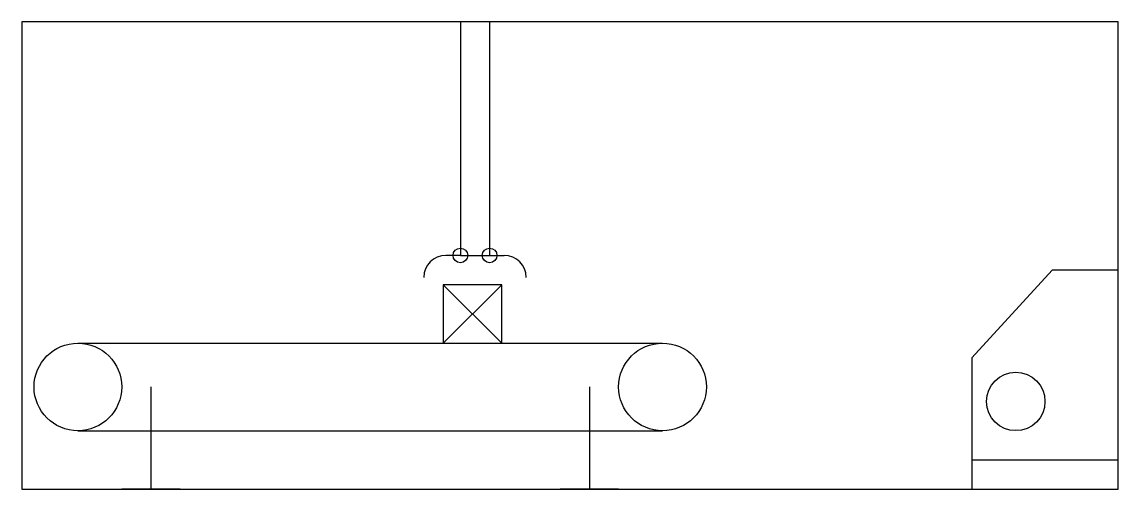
# Model space of a CAD drawing. Header units: millimetres. Extents: x 2592 to 3342, y 1111 to 1431.
import ezdxf

# ---------------------------------------------------------------- set-up
doc = ezdxf.new("R2010")
doc.units = ezdxf.units.MM

# ---------------------------------------------------------------- blocks, each defined once
blk = doc.blocks.new('*U49')
for p, q in [((-450, 320), (-450, 160)), ((-430, 320), (-430, 160)), ((-450, 160), (-460, 160)), ((-450, 160), (-430, 160)), ((-430, 160), (-420, 160)), ((-405, 145), (-405, 145))]:
    blk.add_line(p, q)
blk.add_lwpolyline([(-750, 0), (0, 0), (0, 320), (-750, 320)], close=True)
for centre in [(-450, 160), (-430, 160)]:
    blk.add_circle(centre, 5)
for centre, start, end in [((-460, 145), 90, 180), ((-420, 145), 0, 90)]:
    blk.add_arc(centre, 15, start, end)
blk = doc.blocks.new('*U4')
for p, q in [((-45, 150), (-100, 90)), ((0, 150), (-45, 150)), ((0, 0), (0, 150)), ((-100, 90), (-100, 0)), ((-100, 20), (0, 20)), ((-100, 0), (0, 0))]:
    blk.add_line(p, q)
blk.add_circle((-70, 60), 20)
blk = doc.blocks.new('*U41')
for p, q in [((50, 60), (90, 100)), ((90, 60), (50, 100)), ((-200, 60), (200, 60)), ((-150, 30), (-150, -40)), ((150, 30), (150, -40)), ((-200, 0), (200, 0))]:
    blk.add_line(p, q)
blk.add_lwpolyline([(50, 60), (90, 60), (90, 100), (50, 100)], close=True)
for points in [[(-130, -40), (-150, -40), (-170, -40)], [(170, -40), (150, -40), (130, -40)]]:
    blk.add_lwpolyline(points)
for centre in [(-200, 30), (200, 30)]:
    blk.add_circle(centre, 30)

msp = doc.modelspace()

# ---------------------------------------------------------------- block references
for name, p in [('*U49', (3341.95, 1111.26)), ('*U4', (3341.95, 1111.26)), ('*U41', (2830.25, 1151.23))]:
    msp.add_blockref(name, p)

doc.saveas('drawing.dxf')
